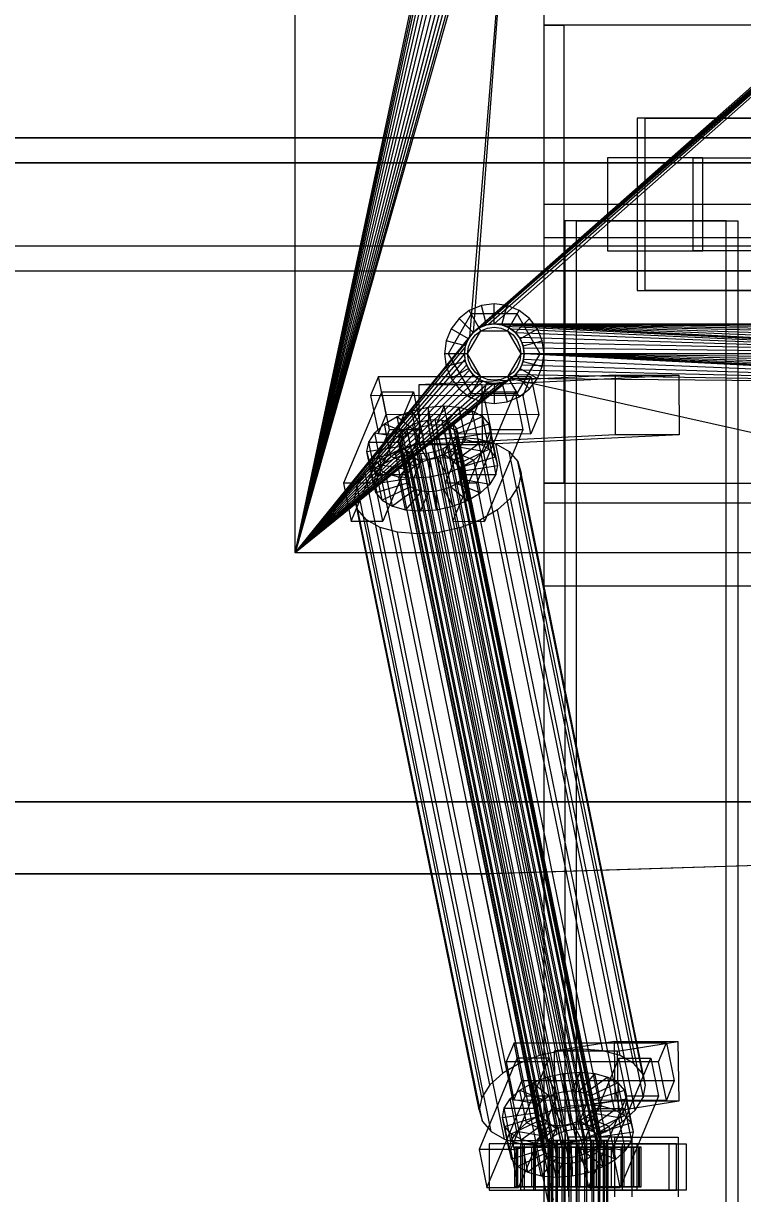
# Model space of a CAD drawing. Header units: millimetres. Extents: x -1970 to 34302, y -65268 to 6837.
# Drawn here: x 24471.4 to 24688, y -17868 to -17515.5 of the extents above; entities that cross this region are included whole.
import ezdxf

# ---------------------------------------------------------------- set-up
doc = ezdxf.new("R2010")
doc.units = ezdxf.units.MM
for name, color, linetype, lineweight in [('COTAS_O', 1, 'Continuous', 0), ('superior_briquetadora', 7, 'Continuous', 0), ('superior_C02', 7, 'Continuous', 0)]:
    doc.layers.add(name, color=color, linetype=linetype, lineweight=lineweight)
doc.dimstyles.new('R19_100', dxfattribs={"dimtxt": 250, "dimasz": 150, "dimexe": 150, "dimexo": 80, "dimgap": 100, "dimtad": 1, "dimtih": 1, "dimtoh": 1, "dimdsep": 46, "dimcen": 0.09, "dimadec": 0, "dimazin": 0, "dimtfac": 1, "dimtdec": 4, "dimtofl": 0, "dimtmove": 0, "dimatfit": 3, "dimfxl": 1, "dimtolj": 1, "dimtzin": 0, "dimarcsym": 0})

# ---------------------------------------------------------------- blocks, each defined once
blk = doc.blocks.new('*D31')
at = {"layer": 'COTAS_O', "color": 0, "lineweight": -2, "transparency": 16777216}
for p, q in [((24548.19, -17510), (23778.19, -17510)), ((23928.19, -19330), (23928.19, -17660)), ((24548.19, -19480), (23778.19, -19480))]:
    blk.add_line(p, q, dxfattribs=at)
at = {"layer": 'COTAS_O', "color": 0, "transparency": 16777216}
for points in [[(23903.19, -17660), (23953.19, -17660), (23928.19, -17510)], [(23903.19, -19330), (23953.19, -19330), (23928.19, -19480)]]:
    blk.add_solid(points, dxfattribs=at)
at = {"layer": 'Defpoints', "color": 0, "transparency": 16777216}
for p in [(23928.19, -17510), (24628.19, -17510), (24628.19, -19480)]:
    blk.add_point(p, dxfattribs=at)

msp = doc.modelspace()

# ---------------------------------------------------------------- linework, layer by layer
at = {"layer": 'superior_briquetadora'}
for p, q in [((24553.187, -17675), (24553.187, -17375)), ((24553.187, -17675), (24604.187, -17435)), ((24604.36, -17436.756), (24553.187, -17675)), ((24604.872, -17438.444), (24553.187, -17675)), ((24605.703, -17440), (24553.187, -17675)), ((24606.823, -17441.364), (24553.187, -17675)), ((24619.551, -17441.364), (24553.187, -17675)), ((24619.551, -17441.364), (24605.703, -17610)), ((24619.551, -17441.364), (24606.823, -17608.636)), ((24799.551, -17441.364), (24606.823, -17608.636)), ((24799.551, -17441.364), (24608.186, -17607.517)), ((24799.551, -17441.364), (24609.742, -17606.685)), ((24799.551, -17441.364), (24611.431, -17606.173)), ((24799.551, -17441.364), (24613.187, -17606)), ((24608.186, -17442.483), (24553.187, -17675)), ((24618.187, -17442.483), (24553.187, -17675)), ((24609.742, -17443.315), (24553.187, -17675)), ((24616.631, -17443.315), (24553.187, -17675)), ((24611.431, -17443.827), (24553.187, -17675)), ((24614.942, -17443.827), (24553.187, -17675)), ((24613.187, -17444), (24553.187, -17675)), ((24798.187, -17442.483), (24606.823, -17608.636)), ((24796.631, -17443.315), (24606.823, -17608.636)), ((24794.942, -17443.827), (24606.823, -17608.636)), ((24793.187, -17444), (24606.823, -17608.636)), ((24628.187, -17516), (24628.187, -17510)), ((24628.187, -17660), (24628.187, -17510)), ((24778.187, -17516), (24628.187, -17516)), ((24628.187, -17654), (24628.187, -17516)), ((24628.187, -17516), (24634.187, -17516)), ((24634.187, -17516), (24634.187, -17654)), ((24628.187, -17685), (24628.187, -17570)), ((24628.187, -17570), (26828.187, -17570)), ((24628.187, -17570), (24778.187, -17570)), ((24628.187, -17590), (24628.187, -17580)), ((24628.187, -17580), (26828.187, -17580)), ((26828.187, -17590), (24628.187, -17590)), ((24613.187, -17600), (24609.304, -17600.511)), ((24617.069, -17600.511), (24613.187, -17600)), ((24613.187, -17606), (24613.187, -17600)), ((24606.262, -17603.006), (24599.337, -17615)), ((24605.687, -17602.01), (24602.58, -17604.393)), ((24609.304, -17600.511), (24605.687, -17602.01)), ((24608.687, -17607.206), (24605.687, -17602.01)), ((24620.112, -17603.006), (24606.262, -17603.006)), ((24609.187, -17608.072), (24606.262, -17603.006)), ((24610.857, -17606.307), (24609.304, -17600.511)), ((24615.516, -17606.307), (24617.069, -17600.511)), ((24620.687, -17602.01), (24617.069, -17600.511)), ((24617.187, -17608.072), (24620.112, -17603.006)), ((24617.687, -17607.206), (24620.687, -17602.01)), ((24627.037, -17615), (24620.112, -17603.006)), ((24623.793, -17604.393), (24620.687, -17602.01)), ((24602.58, -17604.393), (24600.196, -17607.5)), ((24606.823, -17608.636), (24602.58, -17604.393)), ((24606.823, -17608.636), (24608.687, -17607.206)), ((24609.742, -17606.685), (24608.186, -17607.517)), ((24608.687, -17607.206), (24610.857, -17606.307)), ((24609.187, -17608.072), (24611.116, -17607.273)), ((24611.431, -17606.173), (24609.742, -17606.685)), ((24610.857, -17606.307), (24613.187, -17606)), ((24611.116, -17607.273), (24613.187, -17607)), ((24613.187, -17606), (24611.431, -17606.173)), ((24614.942, -17606.173), (24613.187, -17606)), ((24613.187, -17606), (24784.187, -17615)), ((24613.187, -17606), (24784.36, -17613.244)), ((24613.187, -17606), (24784.872, -17611.556)), ((24613.187, -17606), (24785.703, -17610)), ((24613.187, -17606), (24786.823, -17608.636)), ((24613.187, -17606), (24788.186, -17607.517)), ((24613.187, -17606), (24789.742, -17606.685)), ((24613.187, -17606), (24791.431, -17606.173)), ((24613.187, -17606), (24793.187, -17606)), ((24613.187, -17606), (24615.516, -17606.307)), ((24613.187, -17607), (24615.257, -17607.273)), ((24616.631, -17606.685), (24614.942, -17606.173)), ((24614.942, -17606.173), (24784.187, -17615)), ((24615.257, -17607.273), (24617.187, -17608.072)), ((24615.516, -17606.307), (24617.687, -17607.206)), ((24618.187, -17607.517), (24616.631, -17606.685)), ((24616.631, -17606.685), (24784.187, -17615)), ((24617.687, -17607.206), (24619.551, -17608.636)), ((24619.551, -17608.636), (24623.793, -17604.393)), ((24626.177, -17607.5), (24623.793, -17604.393)), ((24553.187, -17675), (24605.703, -17610)), ((24600.196, -17607.5), (24598.698, -17611.118)), ((24605.392, -17610.5), (24600.196, -17607.5)), ((24604.493, -17612.671), (24605.392, -17610.5)), ((24605.703, -17610), (24604.872, -17611.556)), ((24605.187, -17615), (24609.187, -17608.072)), ((24605.392, -17610.5), (24606.823, -17608.636)), ((24606.823, -17608.636), (24605.703, -17610)), ((24606.258, -17611), (24607.53, -17609.343)), ((24608.186, -17607.517), (24606.823, -17608.636)), ((24607.53, -17609.343), (24609.187, -17608.072)), ((24609.187, -17608.072), (24617.187, -17608.072)), ((24617.187, -17608.072), (24618.843, -17609.343)), ((24617.187, -17608.072), (24621.187, -17615)), ((24619.551, -17608.636), (24618.187, -17607.517)), ((24618.187, -17607.517), (24784.187, -17615)), ((24618.843, -17609.343), (24620.115, -17611)), ((24620.67, -17610), (24619.551, -17608.636)), ((24619.551, -17608.636), (24784.187, -17615)), ((24619.551, -17608.636), (24620.981, -17610.5)), ((24621.501, -17611.556), (24620.67, -17610)), ((24620.67, -17610), (24784.187, -17615)), ((24620.981, -17610.5), (24626.177, -17607.5)), ((24620.981, -17610.5), (24621.88, -17612.671)), ((24627.675, -17611.118), (24626.177, -17607.5)), ((24553.187, -17675), (24604.872, -17611.556)), ((24553.187, -17675), (24604.36, -17613.244)), ((24598.698, -17611.118), (24598.187, -17615)), ((24604.493, -17612.671), (24598.698, -17611.118)), ((24604.187, -17615), (24604.493, -17612.671)), ((24604.36, -17613.244), (24604.187, -17615)), ((24604.872, -17611.556), (24604.36, -17613.244)), ((24605.187, -17615), (24605.459, -17612.929)), ((24605.459, -17612.929), (24606.258, -17611)), ((24620.115, -17611), (24620.914, -17612.929)), ((24620.914, -17612.929), (24621.187, -17615)), ((24622.014, -17613.244), (24621.501, -17611.556)), ((24621.501, -17611.556), (24784.187, -17615)), ((24621.88, -17612.671), (24627.675, -17611.118)), ((24621.88, -17612.671), (24622.187, -17615)), ((24622.187, -17615), (24622.014, -17613.244)), ((24622.014, -17613.244), (24784.187, -17615)), ((24628.187, -17615), (24627.675, -17611.118)), ((24604.187, -17615), (24553.187, -17675)), ((24604.36, -17616.756), (24553.187, -17675)), ((24604.187, -17615), (24598.187, -17615)), ((24598.187, -17615), (24598.698, -17618.882)), ((24604.493, -17617.329), (24598.698, -17618.882)), ((24605.187, -17615), (24599.337, -17615)), ((24599.337, -17615), (24606.262, -17626.994)), ((24604.187, -17615), (24604.36, -17616.756)), ((24604.493, -17617.329), (24604.187, -17615)), ((24604.36, -17616.756), (24604.872, -17618.444)), ((24605.392, -17619.5), (24604.493, -17617.329)), ((24605.459, -17617.071), (24605.187, -17615)), ((24609.187, -17621.928), (24605.187, -17615)), ((24606.258, -17619), (24605.459, -17617.071)), ((24621.187, -17615), (24617.187, -17621.928)), ((24620.112, -17626.994), (24627.037, -17615)), ((24620.914, -17617.071), (24620.115, -17619)), ((24621.187, -17615), (24620.914, -17617.071)), ((24621.88, -17617.329), (24620.981, -17619.5)), ((24627.037, -17615), (24621.187, -17615)), ((24621.501, -17618.444), (24622.014, -17616.756)), ((24622.187, -17615), (24621.88, -17617.329)), ((24621.88, -17617.329), (24627.675, -17618.882)), ((24622.014, -17616.756), (24622.187, -17615)), ((24793.187, -17624), (24622.014, -17616.756)), ((24784.187, -17615), (24622.187, -17615)), ((24784.36, -17616.756), (24622.187, -17615)), ((24784.872, -17618.444), (24622.187, -17615)), ((24785.703, -17620), (24622.187, -17615)), ((24786.823, -17621.364), (24622.187, -17615)), ((24788.186, -17622.483), (24622.187, -17615)), ((24789.742, -17623.315), (24622.187, -17615)), ((24791.431, -17623.827), (24622.187, -17615)), ((24793.187, -17624), (24622.187, -17615)), ((24628.187, -17615), (24622.187, -17615)), ((24627.675, -17618.882), (24628.187, -17615)), ((24604.872, -17618.444), (24553.187, -17675)), ((24605.703, -17620), (24553.187, -17675)), ((24606.823, -17621.364), (24553.187, -17675)), ((24598.698, -17618.882), (24600.196, -17622.5)), ((24605.392, -17619.5), (24600.196, -17622.5)), ((24606.823, -17621.364), (24602.58, -17625.607)), ((24604.872, -17618.444), (24605.703, -17620)), ((24606.823, -17621.364), (24605.392, -17619.5)), ((24605.703, -17620), (24606.823, -17621.364)), ((24607.53, -17620.657), (24606.258, -17619)), ((24606.823, -17621.364), (24608.186, -17622.483)), ((24608.687, -17622.794), (24606.823, -17621.364)), ((24609.187, -17621.928), (24607.53, -17620.657)), ((24618.843, -17620.657), (24617.187, -17621.928)), ((24619.551, -17621.364), (24617.687, -17622.794)), ((24618.187, -17622.483), (24619.551, -17621.364)), ((24620.115, -17619), (24618.843, -17620.657)), ((24620.981, -17619.5), (24619.551, -17621.364)), ((24619.551, -17621.364), (24620.67, -17620)), ((24793.187, -17624), (24619.551, -17621.364)), ((24619.551, -17621.364), (24623.793, -17625.607)), ((24620.67, -17620), (24621.501, -17618.444)), ((24793.187, -17624), (24620.67, -17620)), ((24620.981, -17619.5), (24626.177, -17622.5)), ((24793.187, -17624), (24621.501, -17618.444)), ((24626.177, -17622.5), (24627.675, -17618.882)), ((24608.186, -17622.483), (24553.187, -17675)), ((24618.187, -17622.483), (24553.187, -17675)), ((24609.742, -17623.315), (24553.187, -17675)), ((24616.631, -17623.315), (24553.187, -17675)), ((24611.431, -17623.827), (24553.187, -17675)), ((24614.942, -17623.827), (24553.187, -17675)), ((24613.187, -17624), (24553.187, -17675)), ((24600.196, -17622.5), (24602.58, -17625.607)), ((24608.687, -17622.794), (24605.687, -17627.99)), ((24609.187, -17621.928), (24606.262, -17626.994)), ((24608.186, -17622.483), (24609.742, -17623.315)), ((24610.857, -17623.693), (24608.687, -17622.794)), ((24611.116, -17622.727), (24609.187, -17621.928)), ((24617.187, -17621.928), (24609.187, -17621.928)), ((24610.857, -17623.693), (24609.304, -17629.489)), ((24609.742, -17623.315), (24611.431, -17623.827)), ((24613.187, -17624), (24610.857, -17623.693)), ((24613.187, -17623), (24611.116, -17622.727)), ((24611.431, -17623.827), (24613.187, -17624)), ((24615.257, -17622.727), (24613.187, -17623)), ((24615.516, -17623.693), (24613.187, -17624)), ((24613.187, -17624), (24614.942, -17623.827)), ((24613.187, -17624), (24613.187, -17630)), ((24614.942, -17623.827), (24616.631, -17623.315)), ((24617.187, -17621.928), (24615.257, -17622.727)), ((24617.687, -17622.794), (24615.516, -17623.693)), ((24615.516, -17623.693), (24617.069, -17629.489)), ((24616.631, -17623.315), (24618.187, -17622.483)), ((24617.187, -17621.928), (24620.112, -17626.994)), ((24617.687, -17622.794), (24620.687, -17627.99)), ((24618.187, -17622.483), (24853.187, -17675)), ((24793.187, -17624), (24618.187, -17622.483)), ((24623.793, -17625.607), (24626.177, -17622.5)), ((24602.58, -17625.607), (24605.687, -17627.99)), ((24605.687, -17627.99), (24609.304, -17629.489)), ((24606.262, -17626.994), (24620.112, -17626.994)), ((24617.069, -17629.489), (24620.687, -17627.99)), ((24620.687, -17627.99), (24623.793, -17625.607)), ((24609.304, -17629.489), (24613.187, -17630)), ((24613.187, -17630), (24617.069, -17629.489)), ((24628.187, -17660), (24628.187, -17654)), ((24628.187, -17654), (24778.187, -17654)), ((24634.187, -17654), (24628.187, -17654)), ((24778.187, -17660), (24628.187, -17660)), ((26828.187, -17660), (24628.187, -17660)), ((24628.187, -19330), (24628.187, -17660)), ((24853.187, -17675), (24553.187, -17675)), ((26828.187, -17685), (24628.187, -17685)), ((24778.187, -17685), (24628.187, -17685))]:
    msp.add_line(p, q, dxfattribs=at)
at = {"layer": 'superior_C02'}
for p, q in [((24717.494, -17544), (24656.289, -17544)), ((24656.289, -17544), (24656.289, -17596)), ((24658.627, -17544), (24656.289, -17544)), ((24658.627, -17596), (24658.627, -17544)), ((24658.627, -17544), (24719.832, -17544)), ((24697.916, -17550), (23550.312, -17550)), ((23562.002, -17550), (24709.607, -17550)), ((24751.985, -17550), (23604.381, -17550)), ((23618.994, -17550), (24766.599, -17550)), ((24697.188, -17557.5), (23605.114, -17557.5)), ((23618.261, -17557.5), (24710.335, -17557.5)), ((24676.042, -17556), (24647.352, -17556)), ((24647.352, -17556), (24647.352, -17584)), ((24673.131, -17556), (24647.352, -17556)), ((24673.131, -17584), (24673.131, -17556)), ((24673.131, -17556), (24701.821, -17556)), ((24676.042, -17584), (24676.042, -17556)), ((24676.042, -17556), (24701.821, -17556)), ((24683.066, -17575), (24634.484, -17575)), ((24634.484, -17575), (24634.484, -18425)), ((24637.991, -17575), (24634.484, -17575)), ((24637.991, -18425), (24637.991, -17575)), ((24637.991, -17575), (24686.573, -17575)), ((24683.066, -18425), (24683.066, -17575)), ((24683.066, -17575), (24686.573, -17575)), ((24686.573, -17575), (24686.573, -18425)), ((23605.114, -17582.5), (24697.188, -17582.5)), ((23618.261, -17582.5), (24710.335, -17582.5)), ((24647.352, -17584), (24676.042, -17584)), ((24647.352, -17584), (24673.131, -17584)), ((24701.821, -17584), (24673.131, -17584)), ((24701.821, -17584), (24676.042, -17584)), ((23550.312, -17590), (24697.916, -17590)), ((23562.002, -17590), (24709.607, -17590)), ((23604.381, -17590), (24751.985, -17590)), ((23618.994, -17590), (24766.599, -17590)), ((24656.289, -17596), (24717.494, -17596)), ((24656.289, -17596), (24658.627, -17596)), ((24719.832, -17596), (24658.627, -17596)), ((24578.351, -17621.857), (24575.95, -17627.592)), ((24580.685, -17633.325), (24578.351, -17621.857)), ((24578.351, -17621.857), (24624.255, -17621.914)), ((24649.689, -17621.488), (24590.469, -17624.356)), ((24609.595, -17624.356), (24590.469, -17624.356)), ((24590.469, -17624.356), (24590.543, -17642.354)), ((24609.595, -17624.356), (24668.816, -17621.488)), ((24609.67, -17642.354), (24609.595, -17624.356)), ((24621.855, -17627.65), (24624.255, -17621.914)), ((24624.255, -17621.914), (24626.589, -17633.382)), ((24649.764, -17639.486), (24649.689, -17621.488)), ((24649.689, -17621.488), (24668.816, -17621.488)), ((24668.816, -17621.488), (24668.891, -17639.486)), ((24579.3, -17626.449), (24567.776, -17653.98)), ((24621.855, -17627.65), (24575.95, -17627.592)), ((24575.95, -17627.592), (24578.284, -17639.061)), ((24577.34, -17653.992), (24588.863, -17626.461)), ((24581.633, -17637.917), (24579.3, -17626.449)), ((24579.3, -17626.449), (24588.863, -17626.461)), ((24588.863, -17626.461), (24591.197, -17637.929)), ((24609.902, -17626.487), (24598.379, -17654.019)), ((24607.943, -17654.031), (24619.466, -17626.499)), ((24612.236, -17637.955), (24609.902, -17626.487)), ((24609.902, -17626.487), (24619.466, -17626.499)), ((24619.466, -17626.499), (24621.799, -17637.967)), ((24624.188, -17639.118), (24621.855, -17627.65)), ((24588.413, -17632.183), (24593.251, -17631.1)), ((24593.251, -17631.1), (24598.109, -17630.735)), ((24593.251, -17631.1), (24593.407, -17636.643)), ((24595.251, -17640.93), (24593.251, -17631.1)), ((24598.109, -17630.735), (24595.708, -17636.47)), ((24602.656, -17631.112), (24597.862, -17636.649)), ((24600.109, -17640.564), (24598.109, -17630.735)), ((24598.109, -17630.735), (24602.656, -17631.112)), ((24604.657, -17640.942), (24602.656, -17631.112)), ((24602.656, -17631.112), (24606.583, -17632.206)), ((24578.284, -17639.061), (24580.685, -17633.325)), ((24580.092, -17636.164), (24583.925, -17633.91)), ((24626.589, -17633.382), (24580.685, -17633.325)), ((24583.925, -17633.91), (24588.413, -17632.183)), ((24583.925, -17633.91), (24588.989, -17637.975)), ((24585.925, -17643.74), (24583.925, -17633.91)), ((24588.413, -17632.183), (24591.115, -17637.157)), ((24590.413, -17642.013), (24588.413, -17632.183)), ((24588.656, -17636.336), (24590.782, -17635.518)), ((24590.782, -17635.518), (24593.074, -17635.005)), ((24634.291, -17849.317), (24590.782, -17635.518)), ((24593.074, -17635.005), (24595.375, -17634.832)), ((24636.582, -17848.804), (24593.074, -17635.005)), ((24595.375, -17634.832), (24597.529, -17635.011)), ((24638.884, -17848.631), (24595.375, -17634.832)), ((24597.529, -17635.011), (24599.389, -17635.529)), ((24641.038, -17848.809), (24597.529, -17635.011)), ((24599.389, -17635.529), (24600.828, -17636.352)), ((24642.898, -17849.328), (24599.389, -17635.529)), ((24606.583, -17632.206), (24599.722, -17637.167)), ((24609.621, -17633.943), (24601.162, -17637.99)), ((24608.583, -17642.036), (24606.583, -17632.206)), ((24606.583, -17632.206), (24609.621, -17633.943)), ((24611.622, -17643.772), (24609.621, -17633.943)), ((24609.621, -17633.943), (24611.564, -17636.203)), ((24626.589, -17633.382), (24624.188, -17639.118)), ((24570.11, -17665.449), (24581.633, -17637.917)), ((24575.377, -17641.61), (24577.177, -17638.79)), ((24577.177, -17638.79), (24580.092, -17636.164)), ((24577.177, -17638.79), (24585.793, -17640.286)), ((24579.177, -17648.62), (24577.177, -17638.79)), ((24578.284, -17639.061), (24624.188, -17639.118)), ((24591.197, -17637.929), (24579.674, -17665.461)), ((24580.092, -17636.164), (24587.174, -17639.042)), ((24582.093, -17645.994), (24580.092, -17636.164)), ((24591.197, -17637.929), (24581.633, -17637.917)), ((24584.607, -17639.983), (24585.46, -17638.648)), ((24585.46, -17638.648), (24586.841, -17637.404)), ((24628.969, -17852.446), (24585.46, -17638.648)), ((24587.174, -17639.042), (24585.793, -17640.286)), ((24586.841, -17637.404), (24588.656, -17636.336)), ((24630.349, -17851.202), (24586.841, -17637.404)), ((24588.989, -17637.975), (24587.174, -17639.042)), ((24587.174, -17639.042), (24589.174, -17648.872)), ((24632.165, -17850.135), (24588.656, -17636.336)), ((24591.115, -17637.157), (24588.989, -17637.975)), ((24588.989, -17637.975), (24590.99, -17647.804)), ((24593.407, -17636.643), (24591.115, -17637.157)), ((24591.115, -17637.157), (24593.116, -17646.986)), ((24595.708, -17636.47), (24593.407, -17636.643)), ((24593.407, -17636.643), (24595.407, -17646.473)), ((24595.708, -17636.47), (24597.709, -17646.3)), ((24597.862, -17636.649), (24595.708, -17636.47)), ((24597.862, -17636.649), (24599.863, -17646.479)), ((24599.722, -17637.167), (24597.862, -17636.649)), ((24599.722, -17637.167), (24601.723, -17646.997)), ((24601.162, -17637.99), (24599.722, -17637.167)), ((24600.713, -17665.487), (24612.236, -17637.955)), ((24600.828, -17636.352), (24601.748, -17637.422)), ((24644.337, -17850.15), (24600.828, -17636.352)), ((24601.162, -17637.99), (24603.162, -17647.82)), ((24602.082, -17639.061), (24601.162, -17637.99)), ((24601.748, -17637.422), (24602.087, -17638.668)), ((24645.257, -17851.221), (24601.748, -17637.422)), ((24602.087, -17638.668), (24601.821, -17640.005)), ((24611.564, -17636.203), (24602.082, -17639.061)), ((24602.082, -17639.061), (24604.082, -17648.891)), ((24602.421, -17640.307), (24602.082, -17639.061)), ((24645.596, -17852.467), (24602.087, -17638.668)), ((24612.279, -17638.834), (24602.421, -17640.307)), ((24621.799, -17637.967), (24610.276, -17665.499)), ((24613.565, -17646.033), (24611.564, -17636.203)), ((24611.564, -17636.203), (24612.279, -17638.834)), ((24612.279, -17638.834), (24611.718, -17641.655)), ((24621.799, -17637.967), (24612.236, -17637.955)), ((24614.28, -17648.664), (24612.279, -17638.834)), ((24574.816, -17644.431), (24575.377, -17641.61)), ((24575.377, -17641.61), (24584.941, -17641.622)), ((24577.378, -17651.44), (24575.377, -17641.61)), ((24583.35, -17644.416), (24589.35, -17642.107)), ((24584.341, -17641.32), (24584.607, -17639.983)), ((24584.68, -17642.566), (24584.341, -17641.32)), ((24627.85, -17855.119), (24584.341, -17641.32)), ((24628.116, -17853.782), (24584.607, -17639.983)), ((24584.941, -17641.622), (24584.675, -17642.958)), ((24585.6, -17643.637), (24584.68, -17642.566)), ((24628.189, -17856.365), (24584.68, -17642.566)), ((24585.793, -17640.286), (24584.941, -17641.622)), ((24584.941, -17641.622), (24586.941, -17651.452)), ((24585.793, -17640.286), (24587.794, -17650.116)), ((24590.413, -17642.013), (24585.925, -17643.74)), ((24589.35, -17642.107), (24595.818, -17640.659)), ((24626.858, -17826.416), (24589.35, -17642.107)), ((24595.251, -17640.93), (24590.413, -17642.013)), ((24593.116, -17646.986), (24590.413, -17642.013)), ((24649.764, -17639.486), (24590.543, -17642.354)), ((24590.543, -17642.354), (24609.67, -17642.354)), ((24600.109, -17640.564), (24595.251, -17640.93)), ((24595.407, -17646.473), (24595.251, -17640.93)), ((24595.818, -17640.659), (24602.313, -17640.17)), ((24633.325, -17824.968), (24595.818, -17640.659)), ((24597.709, -17646.3), (24600.109, -17640.564)), ((24599.588, -17642.585), (24597.773, -17643.652)), ((24600.969, -17641.341), (24599.588, -17642.585)), ((24643.097, -17856.383), (24599.588, -17642.585)), ((24599.863, -17646.479), (24604.657, -17640.942)), ((24604.657, -17640.942), (24600.109, -17640.564)), ((24601.821, -17640.005), (24600.969, -17641.341)), ((24644.478, -17855.139), (24600.969, -17641.341)), ((24601.302, -17642.979), (24602.155, -17641.643)), ((24601.723, -17646.997), (24608.583, -17642.036)), ((24601.821, -17640.005), (24645.33, -17853.804)), ((24602.155, -17641.643), (24602.421, -17640.307)), ((24602.155, -17641.643), (24611.718, -17641.655)), ((24604.155, -17651.473), (24602.155, -17641.643)), ((24602.313, -17640.17), (24608.392, -17640.674)), ((24639.82, -17824.479), (24602.313, -17640.17)), ((24602.421, -17640.307), (24604.421, -17650.137)), ((24608.583, -17642.036), (24604.657, -17640.942)), ((24608.392, -17640.674), (24613.641, -17642.137)), ((24645.899, -17824.984), (24608.392, -17640.674)), ((24611.622, -17643.772), (24608.583, -17642.036)), ((24668.891, -17639.486), (24609.67, -17642.354)), ((24611.718, -17641.655), (24609.918, -17644.475)), ((24611.718, -17641.655), (24613.718, -17651.485)), ((24613.641, -17642.137), (24617.703, -17644.459)), ((24651.149, -17826.446), (24613.641, -17642.137)), ((24668.891, -17639.486), (24649.764, -17639.486)), ((24574.816, -17644.431), (24584.675, -17642.958)), ((24575.531, -17647.062), (24574.816, -17644.431)), ((24576.816, -17654.261), (24574.816, -17644.431)), ((24575.531, -17647.062), (24585.013, -17644.204)), ((24577.474, -17649.322), (24585.934, -17645.275)), ((24578.227, -17647.428), (24583.35, -17644.416)), ((24582.093, -17645.994), (24579.177, -17648.62)), ((24580.512, -17651.059), (24587.373, -17646.098)), ((24585.925, -17643.74), (24582.093, -17645.994)), ((24589.174, -17648.872), (24582.093, -17645.994)), ((24620.858, -17828.725), (24583.35, -17644.416)), ((24584.675, -17642.958), (24585.013, -17644.204)), ((24584.675, -17642.958), (24586.675, -17652.788)), ((24585.013, -17644.204), (24585.934, -17645.275)), ((24585.013, -17644.204), (24587.014, -17654.034)), ((24587.04, -17644.459), (24585.6, -17643.637)), ((24629.109, -17857.435), (24585.6, -17643.637)), ((24590.99, -17647.804), (24585.925, -17643.74)), ((24585.934, -17645.275), (24587.373, -17646.098)), ((24585.934, -17645.275), (24587.934, -17655.105)), ((24588.9, -17644.978), (24587.04, -17644.459)), ((24630.548, -17858.258), (24587.04, -17644.459)), ((24587.373, -17646.098), (24589.233, -17646.616)), ((24587.373, -17646.098), (24589.373, -17655.927)), ((24591.054, -17645.156), (24588.9, -17644.978)), ((24632.408, -17858.776), (24588.9, -17644.978)), ((24593.355, -17644.983), (24591.054, -17645.156)), ((24634.562, -17858.955), (24591.054, -17645.156)), ((24595.647, -17644.47), (24593.355, -17644.983)), ((24636.864, -17858.782), (24593.355, -17644.983)), ((24593.688, -17646.622), (24595.98, -17646.108)), ((24597.773, -17643.652), (24595.647, -17644.47)), ((24639.155, -17858.269), (24595.647, -17644.47)), ((24595.98, -17646.108), (24598.106, -17645.29)), ((24598.683, -17651.082), (24595.98, -17646.108)), ((24595.98, -17646.108), (24597.98, -17655.938)), ((24641.281, -17857.451), (24597.773, -17643.652)), ((24598.106, -17645.29), (24599.921, -17644.223)), ((24603.171, -17649.355), (24598.106, -17645.29)), ((24598.106, -17645.29), (24600.106, -17655.12)), ((24599.921, -17644.223), (24601.302, -17642.979)), ((24607.003, -17647.101), (24599.921, -17644.223)), ((24599.921, -17644.223), (24601.922, -17654.053)), ((24609.918, -17644.475), (24601.302, -17642.979)), ((24601.302, -17642.979), (24603.303, -17652.809)), ((24603.162, -17647.82), (24611.622, -17643.772)), ((24604.082, -17648.891), (24613.565, -17646.033)), ((24609.918, -17644.475), (24607.003, -17647.101)), ((24611.919, -17654.305), (24609.918, -17644.475)), ((24613.565, -17646.033), (24611.622, -17643.772)), ((24614.28, -17648.664), (24613.565, -17646.033)), ((24617.703, -17644.459), (24620.3, -17647.481)), ((24655.21, -17828.768), (24617.703, -17644.459)), ((24574.33, -17650.939), (24578.227, -17647.428)), ((24577.474, -17649.322), (24575.531, -17647.062)), ((24577.531, -17656.892), (24575.531, -17647.062)), ((24579.177, -17648.62), (24577.378, -17651.44)), ((24580.512, -17651.059), (24577.474, -17649.322)), ((24579.474, -17659.152), (24577.474, -17649.322)), ((24615.735, -17831.737), (24578.227, -17647.428)), ((24587.794, -17650.116), (24579.177, -17648.62)), ((24584.439, -17652.153), (24589.233, -17646.616)), ((24587.794, -17650.116), (24589.174, -17648.872)), ((24588.986, -17652.53), (24591.387, -17646.795)), ((24589.174, -17648.872), (24590.99, -17647.804)), ((24589.233, -17646.616), (24591.387, -17646.795)), ((24589.233, -17646.616), (24591.233, -17656.446)), ((24590.99, -17647.804), (24593.116, -17646.986)), ((24591.387, -17646.795), (24593.688, -17646.622)), ((24591.387, -17646.795), (24593.387, -17656.624)), ((24593.116, -17646.986), (24595.407, -17646.473)), ((24593.845, -17652.165), (24593.688, -17646.622)), ((24593.688, -17646.622), (24595.689, -17656.451)), ((24595.407, -17646.473), (24597.709, -17646.3)), ((24597.709, -17646.3), (24599.863, -17646.479)), ((24603.171, -17649.355), (24598.683, -17651.082)), ((24599.863, -17646.479), (24601.723, -17646.997)), ((24601.723, -17646.997), (24603.162, -17647.82)), ((24603.162, -17647.82), (24604.082, -17648.891)), ((24607.003, -17647.101), (24603.171, -17649.355)), ((24605.171, -17659.184), (24603.171, -17649.355)), ((24604.082, -17648.891), (24604.421, -17650.137)), ((24604.421, -17650.137), (24614.28, -17648.664)), ((24609.003, -17656.931), (24607.003, -17647.101)), ((24613.718, -17651.485), (24614.28, -17648.664)), ((24620.3, -17647.481), (24621.256, -17650.998)), ((24657.808, -17831.79), (24620.3, -17647.481)), ((24571.924, -17654.709), (24574.33, -17650.939)), ((24611.837, -17835.248), (24574.33, -17650.939)), ((24577.378, -17651.44), (24576.816, -17654.261)), ((24586.675, -17652.788), (24576.816, -17654.261)), ((24586.941, -17651.452), (24577.378, -17651.44)), ((24584.439, -17652.153), (24580.512, -17651.059)), ((24582.513, -17660.889), (24580.512, -17651.059)), ((24588.986, -17652.53), (24584.439, -17652.153)), ((24586.439, -17661.983), (24584.439, -17652.153)), ((24586.675, -17652.788), (24586.941, -17651.452)), ((24587.014, -17654.034), (24586.675, -17652.788)), ((24586.941, -17651.452), (24587.794, -17650.116)), ((24593.845, -17652.165), (24588.986, -17652.53)), ((24590.987, -17662.36), (24588.986, -17652.53)), ((24598.683, -17651.082), (24593.845, -17652.165)), ((24595.845, -17661.995), (24593.845, -17652.165)), ((24600.683, -17660.912), (24598.683, -17651.082)), ((24603.303, -17652.809), (24601.922, -17654.053)), ((24604.155, -17651.473), (24603.303, -17652.809)), ((24603.303, -17652.809), (24611.919, -17654.305)), ((24604.421, -17650.137), (24604.155, -17651.473)), ((24613.718, -17651.485), (24604.155, -17651.473)), ((24611.919, -17654.305), (24613.718, -17651.485)), ((24621.256, -17650.998), (24620.506, -17654.769)), ((24658.764, -17835.307), (24621.256, -17650.998)), ((24577.34, -17653.992), (24567.776, -17653.98)), ((24567.776, -17653.98), (24570.11, -17665.449)), ((24571.173, -17658.48), (24571.924, -17654.709)), ((24609.432, -17839.018), (24571.924, -17654.709)), ((24576.816, -17654.261), (24577.531, -17656.892)), ((24579.674, -17665.461), (24577.34, -17653.992)), ((24587.014, -17654.034), (24577.531, -17656.892)), ((24587.934, -17655.105), (24579.474, -17659.152)), ((24589.373, -17655.927), (24582.513, -17660.889)), ((24591.233, -17656.446), (24586.439, -17661.983)), ((24587.934, -17655.105), (24587.014, -17654.034)), ((24589.373, -17655.927), (24587.934, -17655.105)), ((24591.233, -17656.446), (24589.373, -17655.927)), ((24593.387, -17656.624), (24590.987, -17662.36)), ((24593.387, -17656.624), (24591.233, -17656.446)), ((24595.689, -17656.451), (24593.387, -17656.624)), ((24597.98, -17655.938), (24595.689, -17656.451)), ((24595.689, -17656.451), (24595.845, -17661.995)), ((24600.106, -17655.12), (24597.98, -17655.938)), ((24597.98, -17655.938), (24600.683, -17660.912)), ((24607.943, -17654.031), (24598.379, -17654.019)), ((24598.379, -17654.019), (24600.713, -17665.487)), ((24601.922, -17654.053), (24600.106, -17655.12)), ((24600.106, -17655.12), (24605.171, -17659.184)), ((24601.922, -17654.053), (24609.003, -17656.931)), ((24610.276, -17665.499), (24607.943, -17654.031)), ((24609.003, -17656.931), (24611.919, -17654.305)), ((24620.506, -17654.769), (24618.1, -17658.539)), ((24620.506, -17654.769), (24658.013, -17839.078)), ((24572.129, -17661.997), (24571.173, -17658.48)), ((24608.681, -17842.789), (24571.173, -17658.48)), ((24577.531, -17656.892), (24579.474, -17659.152)), ((24579.474, -17659.152), (24582.513, -17660.889)), ((24600.683, -17660.912), (24605.171, -17659.184)), ((24605.171, -17659.184), (24609.003, -17656.931)), ((24618.1, -17658.539), (24614.203, -17662.05)), ((24655.608, -17842.848), (24618.1, -17658.539)), ((24574.727, -17665.019), (24572.129, -17661.997)), ((24609.637, -17846.306), (24572.129, -17661.997)), ((24582.513, -17660.889), (24586.439, -17661.983)), ((24586.439, -17661.983), (24590.987, -17662.36)), ((24590.987, -17662.36), (24595.845, -17661.995)), ((24595.845, -17661.995), (24600.683, -17660.912)), ((24614.203, -17662.05), (24609.079, -17665.062)), ((24651.71, -17846.359), (24614.203, -17662.05)), ((24570.11, -17665.449), (24579.674, -17665.461)), ((24578.789, -17667.341), (24574.727, -17665.019)), ((24612.234, -17849.328), (24574.727, -17665.019)), ((24600.713, -17665.487), (24610.276, -17665.499)), ((24609.079, -17665.062), (24603.08, -17667.371)), ((24646.587, -17849.371), (24609.079, -17665.062)), ((24584.038, -17668.803), (24578.789, -17667.341)), ((24616.296, -17851.65), (24578.789, -17667.341)), ((24590.117, -17669.308), (24584.038, -17668.803)), ((24621.546, -17853.113), (24584.038, -17668.803)), ((24596.612, -17668.819), (24590.117, -17669.308)), ((24627.625, -17853.617), (24590.117, -17669.308)), ((24603.08, -17667.371), (24596.612, -17668.819)), ((24634.12, -17853.128), (24596.612, -17668.819)), ((24640.587, -17851.68), (24603.08, -17667.371)), ((16335.427, -17750), (25411.088, -17750)), ((25412.557, -17750), (16336.897, -17750)), ((24609.262, -17771.702), (25304.129, -17750)), ((25305.873, -17750), (24611.005, -17771.702)), ((24178.685, -17771.702), (24609.262, -17771.702)), ((24611.005, -17771.702), (24180.429, -17771.702)), ((24609.262, -17771.702), (24629.266, -17870)), ((24609.262, -17771.702), (24611.005, -17771.702)), ((24631.009, -17870), (24611.005, -17771.702)), ((24649.376, -17822.189), (24631.226, -17825.057)), ((24649.619, -17840.17), (24649.376, -17822.189)), ((24649.376, -17822.189), (24668.502, -17822.189)), ((24650.353, -17825.057), (24668.502, -17822.189)), ((24668.502, -17822.189), (24668.745, -17840.17)), ((24619.193, -17822.549), (24616.792, -17828.285)), ((24621.526, -17834.017), (24619.193, -17822.549)), ((24619.193, -17822.549), (24665.097, -17822.606)), ((24633.325, -17824.968), (24626.858, -17826.416)), ((24650.353, -17825.057), (24631.226, -17825.057)), ((24631.226, -17825.057), (24631.469, -17843.038)), ((24639.82, -17824.479), (24633.325, -17824.968)), ((24645.899, -17824.984), (24639.82, -17824.479)), ((24651.149, -17826.446), (24645.899, -17824.984)), ((24650.596, -17843.038), (24650.353, -17825.057)), ((24662.696, -17828.342), (24665.097, -17822.606)), ((24665.097, -17822.606), (24667.431, -17834.074)), ((24620.141, -17827.141), (24608.618, -17854.673)), ((24620.858, -17828.725), (24615.735, -17831.737)), ((24662.696, -17828.342), (24616.792, -17828.285)), ((24616.792, -17828.285), (24619.126, -17839.753)), ((24618.181, -17854.685), (24629.704, -17827.153)), ((24622.475, -17838.609), (24620.141, -17827.141)), ((24620.141, -17827.141), (24629.704, -17827.153)), ((24626.858, -17826.416), (24620.858, -17828.725)), ((24629.704, -17827.153), (24632.038, -17838.621)), ((24650.744, -17827.179), (24639.221, -17854.711)), ((24648.784, -17854.723), (24660.307, -17827.191)), ((24653.078, -17838.647), (24650.744, -17827.179)), ((24650.744, -17827.179), (24660.307, -17827.191)), ((24655.21, -17828.768), (24651.149, -17826.446)), ((24657.808, -17831.79), (24655.21, -17828.768)), ((24660.307, -17827.191), (24662.641, -17838.659)), ((24665.03, -17839.81), (24662.696, -17828.342)), ((24615.735, -17831.737), (24611.837, -17835.248)), ((24624.766, -17834.603), (24629.254, -17832.875)), ((24629.254, -17832.875), (24634.092, -17831.792)), ((24629.254, -17832.875), (24631.957, -17837.849)), ((24631.255, -17842.705), (24629.254, -17832.875)), ((24634.092, -17831.792), (24638.951, -17831.427)), ((24634.092, -17831.792), (24634.249, -17837.336)), ((24636.093, -17841.622), (24634.092, -17831.792)), ((24638.951, -17831.427), (24636.55, -17837.163)), ((24643.498, -17831.804), (24638.704, -17837.341)), ((24640.951, -17841.257), (24638.951, -17831.427)), ((24638.951, -17831.427), (24643.498, -17831.804)), ((24647.425, -17832.898), (24640.564, -17837.86)), ((24645.498, -17841.634), (24643.498, -17831.804)), ((24643.498, -17831.804), (24647.425, -17832.898)), ((24649.425, -17842.728), (24647.425, -17832.898)), ((24647.425, -17832.898), (24650.463, -17834.635)), ((24658.764, -17835.307), (24657.808, -17831.79)), ((24611.837, -17835.248), (24609.432, -17839.018)), ((24619.126, -17839.753), (24621.526, -17834.017)), ((24620.934, -17836.856), (24624.766, -17834.603)), ((24667.431, -17834.074), (24621.526, -17834.017)), ((24624.766, -17834.603), (24629.831, -17838.667)), ((24626.767, -17844.433), (24624.766, -17834.603)), ((24650.463, -17834.635), (24642.003, -17838.682)), ((24652.463, -17844.465), (24650.463, -17834.635)), ((24650.463, -17834.635), (24652.406, -17836.895)), ((24658.013, -17839.078), (24658.764, -17835.307)), ((24667.431, -17834.074), (24665.03, -17839.81)), ((24609.432, -17839.018), (24608.681, -17842.789)), ((24610.952, -17866.141), (24622.475, -17838.609)), ((24616.219, -17842.302), (24618.019, -17839.482)), ((24618.019, -17839.482), (24620.934, -17836.856)), ((24618.019, -17839.482), (24626.635, -17840.978)), ((24620.019, -17849.312), (24618.019, -17839.482)), ((24619.126, -17839.753), (24665.03, -17839.81)), ((24632.038, -17838.621), (24620.515, -17866.153)), ((24620.934, -17836.856), (24628.016, -17839.734)), ((24622.934, -17846.686), (24620.934, -17836.856)), ((24632.038, -17838.621), (24622.475, -17838.609)), ((24628.016, -17839.734), (24626.635, -17840.978)), ((24629.831, -17838.667), (24628.016, -17839.734)), ((24628.016, -17839.734), (24630.016, -17849.564)), ((24631.957, -17837.849), (24629.831, -17838.667)), ((24629.831, -17838.667), (24631.831, -17848.497)), ((24634.249, -17837.336), (24631.957, -17837.849)), ((24631.957, -17837.849), (24633.957, -17847.679)), ((24636.55, -17837.163), (24634.249, -17837.336)), ((24634.249, -17837.336), (24636.249, -17847.165)), ((24636.55, -17837.163), (24638.55, -17846.992)), ((24638.704, -17837.341), (24636.55, -17837.163)), ((24638.704, -17837.341), (24640.704, -17847.171)), ((24640.564, -17837.86), (24638.704, -17837.341)), ((24640.564, -17837.86), (24642.564, -17847.689)), ((24642.003, -17838.682), (24640.564, -17837.86)), ((24641.555, -17866.179), (24653.078, -17838.647)), ((24642.003, -17838.682), (24644.004, -17848.512)), ((24642.923, -17839.753), (24642.003, -17838.682)), ((24652.406, -17836.895), (24642.923, -17839.753)), ((24642.923, -17839.753), (24644.924, -17849.583)), ((24643.262, -17840.999), (24642.923, -17839.753)), ((24653.121, -17839.526), (24643.262, -17840.999)), ((24662.641, -17838.659), (24651.118, -17866.191)), ((24654.406, -17846.725), (24652.406, -17836.895)), ((24652.406, -17836.895), (24653.121, -17839.526)), ((24653.121, -17839.526), (24652.56, -17842.347)), ((24662.641, -17838.659), (24653.078, -17838.647)), ((24655.121, -17849.356), (24653.121, -17839.526)), ((24655.608, -17842.848), (24658.013, -17839.078)), ((24608.681, -17842.789), (24609.637, -17846.306)), ((24615.657, -17845.123), (24616.219, -17842.302)), ((24616.219, -17842.302), (24625.782, -17842.314)), ((24618.219, -17852.132), (24616.219, -17842.302)), ((24625.782, -17842.314), (24625.516, -17843.65)), ((24626.635, -17840.978), (24625.782, -17842.314)), ((24625.782, -17842.314), (24627.783, -17852.144)), ((24626.635, -17840.978), (24628.635, -17850.808)), ((24631.255, -17842.705), (24626.767, -17844.433)), ((24636.093, -17841.622), (24631.255, -17842.705)), ((24633.957, -17847.679), (24631.255, -17842.705)), ((24649.619, -17840.17), (24631.469, -17843.038)), ((24631.469, -17843.038), (24650.596, -17843.038)), ((24640.951, -17841.257), (24636.093, -17841.622)), ((24636.249, -17847.165), (24636.093, -17841.622)), ((24638.55, -17846.992), (24640.951, -17841.257)), ((24640.704, -17847.171), (24645.498, -17841.634)), ((24645.498, -17841.634), (24640.951, -17841.257)), ((24642.144, -17843.671), (24642.996, -17842.335)), ((24642.564, -17847.689), (24649.425, -17842.728)), ((24642.996, -17842.335), (24643.262, -17840.999)), ((24642.996, -17842.335), (24652.56, -17842.347)), ((24644.997, -17852.165), (24642.996, -17842.335)), ((24643.262, -17840.999), (24645.263, -17850.829)), ((24649.425, -17842.728), (24645.498, -17841.634)), ((24652.463, -17844.465), (24649.425, -17842.728)), ((24668.745, -17840.17), (24649.619, -17840.17)), ((24668.745, -17840.17), (24650.596, -17843.038)), ((24652.56, -17842.347), (24650.76, -17845.167)), ((24651.71, -17846.359), (24655.608, -17842.848)), ((24652.56, -17842.347), (24654.56, -17852.177)), ((24609.637, -17846.306), (24612.234, -17849.328)), ((24615.657, -17845.123), (24625.516, -17843.65)), ((24616.373, -17847.754), (24615.657, -17845.123)), ((24617.658, -17854.953), (24615.657, -17845.123)), ((24616.373, -17847.754), (24625.855, -17844.897)), ((24618.316, -17850.015), (24626.775, -17845.967)), ((24622.934, -17846.686), (24620.019, -17849.312)), ((24621.354, -17851.751), (24628.215, -17846.79)), ((24626.767, -17844.433), (24622.934, -17846.686)), ((24630.016, -17849.564), (24622.934, -17846.686)), ((24625.516, -17843.65), (24625.855, -17844.897)), ((24625.516, -17843.65), (24627.517, -17853.48)), ((24625.855, -17844.897), (24626.775, -17845.967)), ((24625.855, -17844.897), (24627.855, -17854.726)), ((24631.831, -17848.497), (24626.767, -17844.433)), ((24626.775, -17845.967), (24628.215, -17846.79)), ((24626.775, -17845.967), (24628.776, -17855.797)), ((24628.215, -17846.79), (24630.075, -17847.308)), ((24628.215, -17846.79), (24630.215, -17856.62)), ((24634.53, -17847.314), (24636.822, -17846.801)), ((24636.249, -17847.165), (24638.55, -17846.992)), ((24636.822, -17846.801), (24638.948, -17845.983)), ((24639.524, -17851.774), (24636.822, -17846.801)), ((24636.822, -17846.801), (24638.822, -17856.631)), ((24638.55, -17846.992), (24640.704, -17847.171)), ((24638.948, -17845.983), (24640.763, -17844.915)), ((24644.012, -17850.047), (24638.948, -17845.983)), ((24638.948, -17845.983), (24640.948, -17855.812)), ((24640.763, -17844.915), (24642.144, -17843.671)), ((24647.845, -17847.793), (24640.763, -17844.915)), ((24640.763, -17844.915), (24642.763, -17854.745)), ((24650.76, -17845.167), (24642.144, -17843.671)), ((24642.144, -17843.671), (24644.144, -17853.501)), ((24644.004, -17848.512), (24652.463, -17844.465)), ((24644.924, -17849.583), (24654.406, -17846.725)), ((24646.587, -17849.371), (24651.71, -17846.359)), ((24650.76, -17845.167), (24647.845, -17847.793)), ((24652.76, -17854.997), (24650.76, -17845.167)), ((24654.406, -17846.725), (24652.463, -17844.465)), ((24655.121, -17849.356), (24654.406, -17846.725)), ((24612.234, -17849.328), (24616.296, -17851.65)), ((24618.316, -17850.015), (24616.373, -17847.754)), ((24618.373, -17857.584), (24616.373, -17847.754)), ((24620.019, -17849.312), (24618.219, -17852.132)), ((24621.354, -17851.751), (24618.316, -17850.015)), ((24620.316, -17859.844), (24618.316, -17850.015)), ((24628.635, -17850.808), (24620.019, -17849.312)), ((24625.281, -17852.845), (24630.075, -17847.308)), ((24628.635, -17850.808), (24630.016, -17849.564)), ((24629.828, -17853.223), (24632.229, -17847.487)), ((24630.016, -17849.564), (24631.831, -17848.497)), ((24630.075, -17847.308), (24632.229, -17847.487)), ((24630.075, -17847.308), (24632.075, -17857.138)), ((24632.165, -17850.135), (24630.349, -17851.202)), ((24631.831, -17848.497), (24633.957, -17847.679)), ((24634.291, -17849.317), (24632.165, -17850.135)), ((24632.229, -17847.487), (24634.53, -17847.314)), ((24632.229, -17847.487), (24634.229, -17857.317)), ((24633.957, -17847.679), (24636.249, -17847.165)), ((24636.582, -17848.804), (24634.291, -17849.317)), ((24634.686, -17852.857), (24634.53, -17847.314)), ((24634.53, -17847.314), (24636.53, -17857.144)), ((24638.884, -17848.631), (24636.582, -17848.804)), ((24641.038, -17848.809), (24638.884, -17848.631)), ((24644.012, -17850.047), (24639.524, -17851.774)), ((24640.587, -17851.68), (24646.587, -17849.371)), ((24640.704, -17847.171), (24642.564, -17847.689)), ((24642.898, -17849.328), (24641.038, -17848.809)), ((24642.564, -17847.689), (24644.004, -17848.512)), ((24644.337, -17850.15), (24642.898, -17849.328)), ((24644.004, -17848.512), (24644.924, -17849.583)), ((24647.845, -17847.793), (24644.012, -17850.047)), ((24646.013, -17859.877), (24644.012, -17850.047)), ((24645.257, -17851.221), (24644.337, -17850.15)), ((24644.924, -17849.583), (24645.263, -17850.829)), ((24645.263, -17850.829), (24655.121, -17849.356)), ((24649.845, -17857.623), (24647.845, -17847.793)), ((24654.56, -17852.177), (24655.121, -17849.356)), ((24621.191, -17853), (24611.628, -17853)), ((24611.628, -17853), (24611.628, -17867)), ((24625.657, -17853), (24611.628, -17853)), ((24616.296, -17851.65), (24621.546, -17853.113)), ((24618.219, -17852.132), (24617.658, -17854.953)), ((24627.517, -17853.48), (24617.658, -17854.953)), ((24627.783, -17852.144), (24618.219, -17852.132)), ((24619.92, -17854), (24619.444, -17854)), ((24619.444, -17854), (24629.438, -17854)), ((24619.444, -17866), (24619.444, -17854)), ((24619.444, -17854), (24620.263, -17854)), ((24621.658, -17854), (24619.92, -17854)), ((24619.92, -17854), (24629.664, -17854)), ((24619.92, -17866), (24619.92, -17854)), ((24620.263, -17854), (24629.826, -17854)), ((24620.263, -17866), (24620.263, -17854)), ((24620.263, -17854), (24622.319, -17854)), ((24621.191, -17867), (24621.191, -17853)), ((24621.191, -17853), (24635.22, -17853)), ((24625.281, -17852.845), (24621.354, -17851.751)), ((24623.354, -17861.581), (24621.354, -17851.751)), ((24621.546, -17853.113), (24627.625, -17853.617)), ((24624.539, -17854), (24621.658, -17854)), ((24621.658, -17854), (24630.487, -17854)), ((24621.658, -17866), (24621.658, -17854)), ((24668.107, -17853), (24622.203, -17853)), ((24622.203, -17853), (24622.203, -17867)), ((24625.126, -17853), (24622.203, -17853)), ((24622.319, -17854), (24630.8, -17854)), ((24622.319, -17866), (24622.319, -17854)), ((24622.319, -17854), (24625.473, -17854)), ((24628.366, -17854), (24624.539, -17854)), ((24624.539, -17854), (24631.851, -17854)), ((24624.539, -17866), (24624.539, -17854)), ((24625.126, -17867), (24625.126, -17853)), ((24625.126, -17853), (24671.03, -17853)), ((24629.828, -17853.223), (24625.281, -17852.845)), ((24627.281, -17862.675), (24625.281, -17852.845)), ((24625.473, -17854), (24632.294, -17854)), ((24625.473, -17866), (24625.473, -17854)), ((24625.473, -17854), (24629.511, -17854)), ((24625.657, -17867), (24625.657, -17853)), ((24625.657, -17853), (24635.22, -17853)), ((24627.517, -17853.48), (24627.783, -17852.144)), ((24627.855, -17854.726), (24627.517, -17853.48)), ((24627.625, -17853.617), (24634.12, -17853.128)), ((24627.783, -17852.144), (24628.635, -17850.808)), ((24628.116, -17853.782), (24627.85, -17855.119)), ((24628.969, -17852.446), (24628.116, -17853.782)), ((24632.88, -17854), (24628.366, -17854)), ((24628.366, -17854), (24633.665, -17854)), ((24628.366, -17866), (24628.366, -17854)), ((24630.349, -17851.202), (24628.969, -17852.446)), ((24629.664, -17852), (24629.438, -17852)), ((24629.438, -17852), (24629.826, -17852)), ((24629.438, -18148), (24629.438, -17852)), ((24629.438, -17854), (24629.664, -17854)), ((24629.438, -17854), (24629.438, -17866)), ((24629.826, -17854), (24629.438, -17854)), ((24629.511, -17854), (24634.207, -17854)), ((24629.511, -17866), (24629.511, -17854)), ((24629.511, -17854), (24634.157, -17854)), ((24630.487, -17852), (24629.664, -17852)), ((24629.664, -18148), (24629.664, -17852)), ((24629.664, -17854), (24630.487, -17854)), ((24629.664, -17854), (24629.664, -17866)), ((24629.826, -17852), (24630.8, -17852)), ((24629.826, -18148), (24629.826, -17852)), ((24629.826, -17854), (24629.826, -17866)), ((24630.8, -17854), (24629.826, -17854)), ((24634.686, -17852.857), (24629.828, -17853.223)), ((24631.828, -17863.052), (24629.828, -17853.223)), ((24631.851, -17852), (24630.487, -17852)), ((24630.487, -18148), (24630.487, -17852)), ((24630.487, -17854), (24631.851, -17854)), ((24630.487, -17854), (24630.487, -17866)), ((24630.8, -17852), (24632.294, -17852)), ((24630.8, -18148), (24630.8, -17852)), ((24630.8, -17854), (24630.8, -17866)), ((24632.294, -17854), (24630.8, -17854)), ((24633.665, -17852), (24631.851, -17852)), ((24631.851, -18148), (24631.851, -17852)), ((24631.851, -17854), (24633.665, -17854)), ((24631.851, -17854), (24631.851, -17866)), ((24632.294, -17852), (24634.207, -17852)), ((24632.294, -18148), (24632.294, -17852)), ((24632.294, -17854), (24632.294, -17866)), ((24634.207, -17854), (24632.294, -17854)), ((24637.772, -17854), (24632.88, -17854)), ((24632.88, -17854), (24635.803, -17854)), ((24632.88, -17866), (24632.88, -17854)), ((24635.803, -17852), (24633.665, -17852)), ((24633.665, -18148), (24633.665, -17852)), ((24633.665, -17854), (24635.803, -17854)), ((24633.665, -17854), (24633.665, -17866)), ((24634.12, -17853.128), (24640.587, -17851.68)), ((24634.157, -17854), (24636.407, -17854)), ((24634.157, -17866), (24634.157, -17854)), ((24634.157, -17854), (24639.094, -17854)), ((24634.207, -17852), (24636.407, -17852)), ((24634.207, -18148), (24634.207, -17852)), ((24634.207, -17854), (24634.207, -17866)), ((24636.407, -17854), (24634.207, -17854)), ((24639.524, -17851.774), (24634.686, -17852.857)), ((24636.687, -17862.687), (24634.686, -17852.857)), ((24635.22, -17853), (24635.22, -17867)), ((24654.718, -17851), (24635.592, -17851)), ((24635.592, -17851), (24635.592, -17869)), ((24649.504, -17851), (24635.592, -17851)), ((24638.12, -17852), (24635.803, -17852)), ((24635.803, -18148), (24635.803, -17852)), ((24635.803, -17854), (24638.12, -17854)), ((24635.803, -17854), (24635.803, -17866)), ((24636.407, -17852), (24638.746, -17852)), ((24636.407, -18148), (24636.407, -17852)), ((24636.407, -17854), (24636.407, -17866)), ((24638.746, -17854), (24636.407, -17854)), ((24642.709, -17854), (24637.772, -17854)), ((24637.772, -17854), (24638.12, -17854)), ((24637.772, -17866), (24637.772, -17854)), ((24640.459, -17852), (24638.12, -17852)), ((24638.12, -18148), (24638.12, -17852)), ((24638.12, -17854), (24640.459, -17854)), ((24638.12, -17854), (24638.12, -17866)), ((24638.746, -17852), (24641.063, -17852)), ((24638.746, -18148), (24638.746, -17852)), ((24639.094, -17854), (24638.746, -17854)), ((24638.746, -17854), (24638.746, -17866)), ((24641.063, -17854), (24638.746, -17854)), ((24639.094, -17866), (24639.094, -17854)), ((24639.094, -17854), (24643.986, -17854)), ((24641.525, -17861.604), (24639.524, -17851.774)), ((24642.659, -17852), (24640.459, -17852)), ((24640.459, -18148), (24640.459, -17852)), ((24642.709, -17854), (24640.459, -17854)), ((24640.459, -17854), (24642.659, -17854)), ((24640.459, -17854), (24640.459, -17866)), ((24641.063, -17852), (24643.201, -17852)), ((24641.063, -18148), (24641.063, -17852)), ((24643.986, -17854), (24641.063, -17854)), ((24641.063, -17854), (24641.063, -17866)), ((24643.201, -17854), (24641.063, -17854)), ((24651.794, -17853), (24642.231, -17853)), ((24642.231, -17853), (24642.231, -17867)), ((24656.259, -17853), (24642.231, -17853)), ((24644.572, -17852), (24642.659, -17852)), ((24642.659, -18148), (24642.659, -17852)), ((24647.355, -17854), (24642.659, -17854)), ((24642.659, -17854), (24644.572, -17854)), ((24642.659, -17854), (24642.659, -17866)), ((24647.355, -17854), (24642.709, -17854)), ((24642.709, -17866), (24642.709, -17854)), ((24644.144, -17853.501), (24642.763, -17854.745)), ((24643.201, -17852), (24645.014, -17852)), ((24643.201, -18148), (24643.201, -17852)), ((24648.5, -17854), (24643.201, -17854)), ((24643.201, -17854), (24643.201, -17866)), ((24645.014, -17854), (24643.201, -17854)), ((24643.986, -17866), (24643.986, -17854)), ((24643.986, -17854), (24648.5, -17854)), ((24644.997, -17852.165), (24644.144, -17853.501)), ((24644.144, -17853.501), (24652.76, -17854.997)), ((24644.478, -17855.139), (24645.33, -17853.804)), ((24646.066, -17852), (24644.572, -17852)), ((24644.572, -18148), (24644.572, -17852)), ((24651.392, -17854), (24644.572, -17854)), ((24644.572, -17854), (24646.066, -17854)), ((24644.572, -17854), (24644.572, -17866)), ((24645.263, -17850.829), (24644.997, -17852.165)), ((24654.56, -17852.177), (24644.997, -17852.165)), ((24645.014, -17852), (24646.379, -17852)), ((24645.014, -18148), (24645.014, -17852)), ((24652.327, -17854), (24645.014, -17854)), ((24645.014, -17854), (24645.014, -17866)), ((24646.379, -17854), (24645.014, -17854)), ((24645.596, -17852.467), (24645.257, -17851.221)), ((24645.33, -17853.804), (24645.596, -17852.467)), ((24647.04, -17852), (24646.066, -17852)), ((24646.066, -18148), (24646.066, -17852)), ((24654.547, -17854), (24646.066, -17854)), ((24646.066, -17854), (24647.04, -17854)), ((24646.066, -17854), (24646.066, -17866)), ((24646.379, -17852), (24647.202, -17852)), ((24646.379, -18148), (24646.379, -17852)), ((24655.208, -17854), (24646.379, -17854)), ((24646.379, -17854), (24646.379, -17866)), ((24647.202, -17854), (24646.379, -17854)), ((24647.428, -17852), (24647.04, -17852)), ((24647.04, -17852), (24647.04, -18148)), ((24647.04, -17854), (24656.603, -17854)), ((24647.04, -17866), (24647.04, -17854)), ((24647.04, -17854), (24647.428, -17854)), ((24647.202, -17852), (24647.428, -17852)), ((24647.202, -18148), (24647.202, -17852)), ((24656.946, -17854), (24647.202, -17854)), ((24647.202, -17854), (24647.202, -17866)), ((24647.428, -17854), (24647.202, -17854)), ((24651.392, -17854), (24647.355, -17854)), ((24647.355, -17866), (24647.355, -17854)), ((24647.428, -18148), (24647.428, -17852)), ((24657.421, -17854), (24647.428, -17854)), ((24647.428, -17854), (24647.428, -17866)), ((24648.5, -17866), (24648.5, -17854)), ((24648.5, -17854), (24652.327, -17854)), ((24649.504, -17869), (24649.504, -17851)), ((24649.504, -17851), (24668.63, -17851)), ((24654.547, -17854), (24651.392, -17854)), ((24651.392, -17866), (24651.392, -17854)), ((24651.794, -17867), (24651.794, -17853)), ((24651.794, -17853), (24665.823, -17853)), ((24652.327, -17866), (24652.327, -17854)), ((24652.327, -17854), (24655.208, -17854)), ((24652.76, -17854.997), (24654.56, -17852.177)), ((24656.603, -17854), (24654.547, -17854)), ((24654.547, -17866), (24654.547, -17854)), ((24654.718, -17869), (24654.718, -17851)), ((24654.718, -17851), (24668.63, -17851)), ((24655.208, -17866), (24655.208, -17854)), ((24655.208, -17854), (24656.946, -17854)), ((24656.259, -17867), (24656.259, -17853)), ((24656.259, -17853), (24665.823, -17853)), ((24656.603, -17854), (24656.603, -17866)), ((24657.421, -17854), (24656.603, -17854)), ((24656.946, -17866), (24656.946, -17854)), ((24656.946, -17854), (24657.421, -17854)), ((24657.421, -17866), (24657.421, -17854)), ((24665.823, -17853), (24665.823, -17867)), ((24668.107, -17867), (24668.107, -17853)), ((24668.107, -17853), (24671.03, -17853)), ((24668.63, -17851), (24668.63, -17869)), ((24671.03, -17853), (24671.03, -17867)), ((24618.181, -17854.685), (24608.618, -17854.673)), ((24608.618, -17854.673), (24610.952, -17866.141)), ((24617.658, -17854.953), (24618.373, -17857.584)), ((24620.515, -17866.153), (24618.181, -17854.685)), ((24627.855, -17854.726), (24618.373, -17857.584)), ((24618.373, -17857.584), (24620.316, -17859.844)), ((24628.776, -17855.797), (24620.316, -17859.844)), ((24630.215, -17856.62), (24623.354, -17861.581)), ((24632.075, -17857.138), (24627.281, -17862.675)), ((24627.85, -17855.119), (24628.189, -17856.365)), ((24628.776, -17855.797), (24627.855, -17854.726)), ((24628.189, -17856.365), (24629.109, -17857.435)), ((24630.215, -17856.62), (24628.776, -17855.797)), ((24629.109, -17857.435), (24630.548, -17858.258)), ((24632.075, -17857.138), (24630.215, -17856.62)), ((24634.229, -17857.317), (24631.828, -17863.052)), ((24634.229, -17857.317), (24632.075, -17857.138)), ((24636.53, -17857.144), (24634.229, -17857.317)), ((24638.822, -17856.631), (24636.53, -17857.144)), ((24636.53, -17857.144), (24636.687, -17862.687)), ((24640.948, -17855.812), (24638.822, -17856.631)), ((24638.822, -17856.631), (24641.525, -17861.604)), ((24639.155, -17858.269), (24641.281, -17857.451)), ((24648.784, -17854.723), (24639.221, -17854.711)), ((24639.221, -17854.711), (24641.555, -17866.179)), ((24642.763, -17854.745), (24640.948, -17855.812)), ((24640.948, -17855.812), (24646.013, -17859.877)), ((24641.281, -17857.451), (24643.097, -17856.383)), ((24642.763, -17854.745), (24649.845, -17857.623)), ((24643.097, -17856.383), (24644.478, -17855.139)), ((24646.013, -17859.877), (24649.845, -17857.623)), ((24651.118, -17866.191), (24648.784, -17854.723)), ((24649.845, -17857.623), (24652.76, -17854.997)), ((24620.316, -17859.844), (24623.354, -17861.581)), ((24630.548, -17858.258), (24632.408, -17858.776)), ((24632.408, -17858.776), (24634.562, -17858.955)), ((24634.562, -17858.955), (24636.864, -17858.782)), ((24636.864, -17858.782), (24639.155, -17858.269)), ((24641.525, -17861.604), (24646.013, -17859.877)), ((24623.354, -17861.581), (24627.281, -17862.675)), ((24627.281, -17862.675), (24631.828, -17863.052)), ((24631.828, -17863.052), (24636.687, -17862.687)), ((24636.687, -17862.687), (24641.525, -17861.604)), ((24610.952, -17866.141), (24620.515, -17866.153)), ((24611.628, -17867), (24621.191, -17867)), ((24611.628, -17867), (24625.657, -17867)), ((24629.438, -17866), (24619.444, -17866)), ((24619.444, -17866), (24619.92, -17866)), ((24620.263, -17866), (24619.444, -17866)), ((24629.664, -17866), (24619.92, -17866)), ((24619.92, -17866), (24621.658, -17866)), ((24629.826, -17866), (24620.263, -17866)), ((24622.319, -17866), (24620.263, -17866)), ((24635.22, -17867), (24621.191, -17867)), ((24630.487, -17866), (24621.658, -17866)), ((24621.658, -17866), (24624.539, -17866)), ((24622.203, -17867), (24668.107, -17867)), ((24622.203, -17867), (24625.126, -17867)), ((24630.8, -17866), (24622.319, -17866)), ((24625.473, -17866), (24622.319, -17866)), ((24631.851, -17866), (24624.539, -17866)), ((24624.539, -17866), (24628.366, -17866)), ((24671.03, -17867), (24625.126, -17867)), ((24632.294, -17866), (24625.473, -17866)), ((24629.511, -17866), (24625.473, -17866)), ((24635.22, -17867), (24625.657, -17867)), ((24633.665, -17866), (24628.366, -17866)), ((24628.366, -17866), (24632.88, -17866)), ((24629.664, -17866), (24629.438, -17866)), ((24629.438, -17866), (24629.826, -17866)), ((24634.207, -17866), (24629.511, -17866)), ((24634.157, -17866), (24629.511, -17866)), ((24630.487, -17866), (24629.664, -17866)), ((24629.826, -17866), (24630.8, -17866)), ((24631.851, -17866), (24630.487, -17866)), ((24630.8, -17866), (24632.294, -17866)), ((24633.665, -17866), (24631.851, -17866)), ((24632.294, -17866), (24634.207, -17866)), ((24635.803, -17866), (24632.88, -17866)), ((24632.88, -17866), (24637.772, -17866)), ((24635.803, -17866), (24633.665, -17866)), ((24636.407, -17866), (24634.157, -17866)), ((24639.094, -17866), (24634.157, -17866)), ((24634.207, -17866), (24636.407, -17866)), ((24638.12, -17866), (24635.803, -17866)), ((24636.407, -17866), (24638.746, -17866)), ((24638.12, -17866), (24637.772, -17866)), ((24637.772, -17866), (24642.709, -17866)), ((24640.459, -17866), (24638.12, -17866)), ((24638.746, -17866), (24639.094, -17866)), ((24638.746, -17866), (24641.063, -17866)), ((24643.986, -17866), (24639.094, -17866)), ((24642.659, -17866), (24640.459, -17866)), ((24640.459, -17866), (24642.709, -17866)), ((24641.063, -17866), (24643.986, -17866)), ((24641.063, -17866), (24643.201, -17866)), ((24641.555, -17866.179), (24651.118, -17866.191)), ((24642.231, -17867), (24651.794, -17867)), ((24642.231, -17867), (24656.259, -17867)), ((24644.572, -17866), (24642.659, -17866)), ((24642.659, -17866), (24647.355, -17866)), ((24642.709, -17866), (24647.355, -17866)), ((24643.201, -17866), (24648.5, -17866)), ((24643.201, -17866), (24645.014, -17866)), ((24648.5, -17866), (24643.986, -17866)), ((24646.066, -17866), (24644.572, -17866)), ((24644.572, -17866), (24651.392, -17866)), ((24645.014, -17866), (24652.327, -17866)), ((24645.014, -17866), (24646.379, -17866)), ((24647.04, -17866), (24646.066, -17866)), ((24646.066, -17866), (24654.547, -17866)), ((24646.379, -17866), (24655.208, -17866)), ((24646.379, -17866), (24647.202, -17866)), ((24656.603, -17866), (24647.04, -17866)), ((24647.428, -17866), (24647.04, -17866)), ((24647.202, -17866), (24656.946, -17866)), ((24647.202, -17866), (24647.428, -17866)), ((24647.355, -17866), (24651.392, -17866)), ((24647.428, -17866), (24657.421, -17866)), ((24652.327, -17866), (24648.5, -17866)), ((24651.392, -17866), (24654.547, -17866)), ((24665.823, -17867), (24651.794, -17867)), ((24655.208, -17866), (24652.327, -17866)), ((24654.547, -17866), (24656.603, -17866)), ((24656.946, -17866), (24655.208, -17866)), ((24665.823, -17867), (24656.259, -17867)), ((24656.603, -17866), (24657.421, -17866)), ((24657.421, -17866), (24656.946, -17866)), ((24671.03, -17867), (24668.107, -17867))]:
    msp.add_line(p, q, dxfattribs=at)

# ---------------------------------------------------------------- dimensions: what is measured, and where the dimension line sits
at = {"layer": 'COTAS_O'}
dim = msp.add_aligned_dim(p1=(24628.187, -19480), p2=(24628.187, -17510), distance=700, text='<> O', dimstyle='R19_100', dxfattribs=at)
dim.commit()
dim.dimension.update_dxf_attribs({"geometry": '*D31', "text_midpoint": (23928.187, -18495)})

doc.saveas('drawing.dxf')
